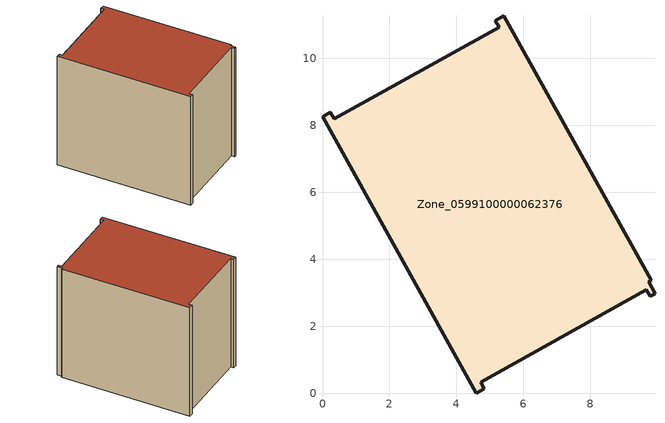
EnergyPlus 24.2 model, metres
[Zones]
Zone_0599100000062376
 floor ground (C_G): 4.84,0.13 4.6,0 0,8.26 0.24,8.39 0.36,8.19 5.28,10.93 5.17,11.13 5.42,11.28 9.82,3.37 9.75,3.33 9.93,2.98 9.79,2.9 9.67,3.1 4.73,0.33 z0
 wall outside (C_F): 4.6,0 4.84,0.13 4.73,0.33 9.67,3.1 9.79,2.9 9.93,2.98 9.75,3.33 9.82,3.37 5.42,11.28 5.17,11.13 5.28,10.93 0.36,8.19 0.24,8.39 0,8.26 4.6,0 z0:8.29
 roof outside (C_R): 9.82,3.37 5.42,11.28 5.17,11.13 5.28,10.93 0.36,8.19 0.24,8.39 0,8.26 4.6,0 4.84,0.13 4.73,0.33 9.67,3.1 9.79,2.9 9.93,2.98 9.75,3.33 z8.29
[BUILDING]
Pand.0599100000062376: North Axis=0; Terrain=City; Loads Convergence Tolerance Value=0.04; Temperature Convergence Tolerance Value=0.4; Solar Distribution=FullExterior; Maximum Number of Warmup Days=25; Minimum Number of Warmup Days=1
[Site:Location]
Rotterdam.The.Hague.AP_ZH_NLD Design_Conditions: Latitude=51.96; Longitude=4.45; Time Zone=1; Elevation=-4.5
[SITE:GROUNDTEMPERATURE:BUILDINGSURFACE]
18, 18, 18, 18, 18, 18, 18, 18, 18, 18, 18, 18
[MATERIAL] Thermal Absorptance=0.9; Solar Absorptance=0.7; Visible Absorptance=0.7
Name | Roughness | Thickness | Conductivity | Density | Specific Heat
G.TI.1965-1974 | MediumSmooth | 0.15 | 0.882353 | 540 | 1210
F.TI.1965-1974 | Rough | 0.3 | 0.697674 | 1920 | 840
R.TI.1965-1974 | MediumRough | 0.2 | 0.232558 | 1500 | 1000
[CONSTRUCTION]
C_G: G.TI.1965-1974
C_F: F.TI.1965-1974
C_R: R.TI.1965-1974
[ZONE]
Zone_0599100000062376: Type=1; Multiplier=1; Ceiling Height=Autocalculate; Volume=Autocalculate; Floor Area=autocalculate; Part of Total Floor Area=Yes
[ZONEINFILTRATION:DESIGNFLOWRATE]
Infil_Zone_0599100000062376: Zone or ZoneList or Space or SpaceList=Zone_0599100000062376; Schedule=AlwaysOn; Design Flow Rate Calculation Method=Flow/Area; Flow Rate per Floor Area=0.003; Constant Term Coefficient=1; Temperature Term Coefficient=0; Velocity Term Coefficient=0; Velocity Squared Term Coefficient=0
[HVACTEMPLATE:ZONE:IDEALLOADSAIRSYSTEM]
Zone_0599100000062376: Maximum Heating Supply Air Temperature=50; Minimum Cooling Supply Air Temperature=13; Maximum Heating Supply Air Humidity Ratio=0.0156; Minimum Cooling Supply Air Humidity Ratio=0.0077; Heating Limit=NoLimit; Cooling Limit=NoLimit; Dehumidification Control Type=ConstantSensibleHeatRatio; Cooling Sensible Heat Ratio=0.7; Dehumidification Setpoint=60; Humidification Control Type=None; Humidification Setpoint=30; Outdoor Air Method=None; Outdoor Air Flow Rate per Person=0.00944; Outdoor Air Flow Rate per Zone Floor Area=0; Outdoor Air Flow Rate per Zone=0; Demand Controlled Ventilation Type=None; Outdoor Air Economizer Type=NoEconomizer; Heat Recovery Type=None; Sensible Heat Recovery Effectiveness=0.7; Latent Heat Recovery Effectiveness=0.65
[ZONECONTROL:THERMOSTAT]
ThermostatControl_Zone_0599100000062376: Zone or ZoneList=Zone_0599100000062376; Control Type Schedule=DualSetpointControlType; Control 1=Thermostat_Zone_0599100000062376; Temperature Difference Between Cutout And Setpoint=0
[THERMOSTATSETPOINT:DUALSETPOINT]
Thermostat_Zone_0599100000062376: Heating Setpoint Temperature Schedule=HeatingSetpoint_Zone_0599100000062376; Cooling Setpoint Temperature Schedule=CoolingSetpoint_Zone_0599100000062376
[SCHEDULE:COMPACT]
HeatingSetpoint_Zone_0599100000062376: Through: 12/31, For: AllDays, Until: 24:00, 21
CoolingSetpoint_Zone_0599100000062376: Through: 12/31, For: AllDays, Until: 24:00, 24
DualSetpointControlType: Through: 12/31, For: AllDays, Until: 24:00, 4
AlwaysOn: Through: 12/31, For: AllDays, Until: 24:00, 1
